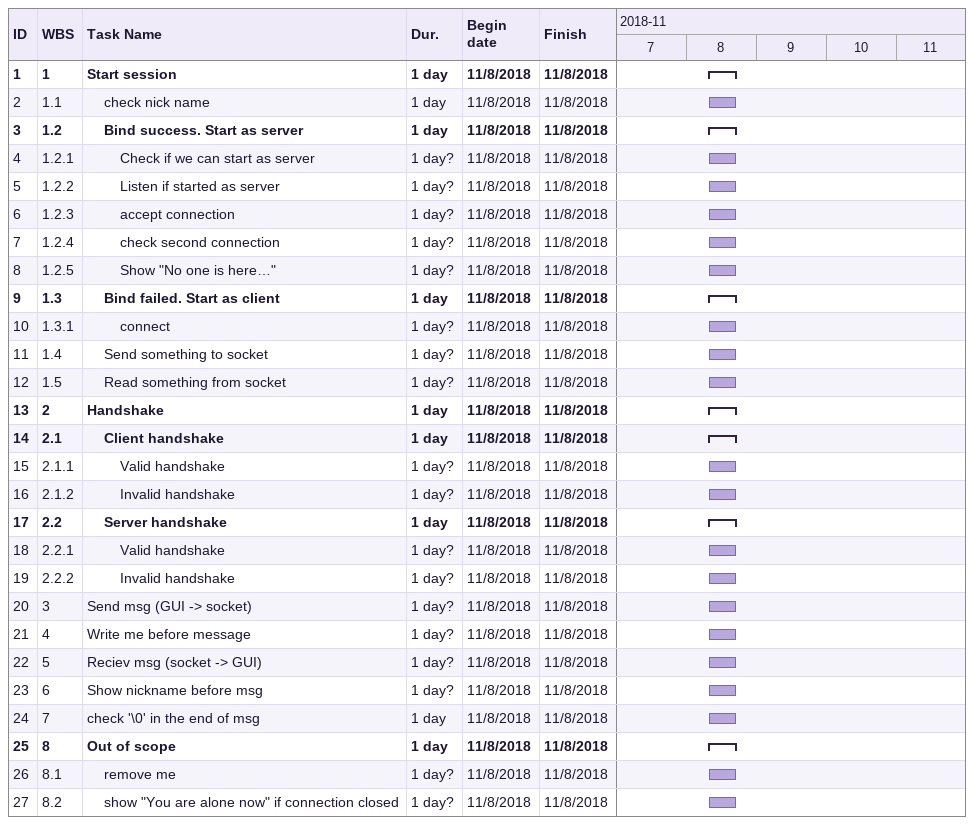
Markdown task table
| ID | WBS | Task | Duration | Start | Finish |
|---|---|---|---|---|---|
| 1 | 1 | **Start session** | 1d | 2018-11-08 | 2018-11-08 |
| 2 | 1.1 | check nick name | 1d | 2018-11-08 | 2018-11-08 |
| 3 | 1.2 | **Bind success. Start as server** | 1d | 2018-11-08 | 2018-11-08 |
| 4 | 1.2.1 | Check if we can start as server | 1d? | 2018-11-08 | 2018-11-08 |
| 5 | 1.2.2 | Listen if started as server | 1d? | 2018-11-08 | 2018-11-08 |
| 6 | 1.2.3 | accept connection | 1d? | 2018-11-08 | 2018-11-08 |
| 7 | 1.2.4 | check second connection | 1d? | 2018-11-08 | 2018-11-08 |
| 8 | 1.2.5 | Show "No one is here…" | 1d? | 2018-11-08 | 2018-11-08 |
| 9 | 1.3 | **Bind failed. Start as client** | 1d | 2018-11-08 | 2018-11-08 |
| 10 | 1.3.1 | connect | 1d? | 2018-11-08 | 2018-11-08 |
| 11 | 1.4 | Send something to socket | 1d? | 2018-11-08 | 2018-11-08 |
| 12 | 1.5 | Read something from socket | 1d? | 2018-11-08 | 2018-11-08 |
| 13 | 2 | **Handshake** | 1d | 2018-11-08 | 2018-11-08 |
| 14 | 2.1 | **Client handshake** | 1d | 2018-11-08 | 2018-11-08 |
| 15 | 2.1.1 | Valid handshake | 1d? | 2018-11-08 | 2018-11-08 |
| 16 | 2.1.2 | Invalid handshake | 1d? | 2018-11-08 | 2018-11-08 |
| 17 | 2.2 | **Server handshake** | 1d | 2018-11-08 | 2018-11-08 |
| 18 | 2.2.1 | Valid handshake | 1d? | 2018-11-08 | 2018-11-08 |
| 19 | 2.2.2 | Invalid handshake | 1d? | 2018-11-08 | 2018-11-08 |
| 20 | 3 | Send msg (GUI -> socket) | 1d? | 2018-11-08 | 2018-11-08 |
| 21 | 4 | Write me before message | 1d? | 2018-11-08 | 2018-11-08 |
| 22 | 5 | Reciev msg (socket -> GUI) | 1d? | 2018-11-08 | 2018-11-08 |
| 23 | 6 | Show nickname before msg | 1d? | 2018-11-08 | 2018-11-08 |
| 24 | 7 | check '\0' in the end of msg | 1d | 2018-11-08 | 2018-11-08 |
| 25 | 8 | **Out of scope** | 1d | 2018-11-08 | 2018-11-08 |
| 26 | 8.1 | remove me | 1d? | 2018-11-08 | 2018-11-08 |
| 27 | 8.2 | show "You are alone now" if connection closed | 1d? | 2018-11-08 | 2018-11-08 |
